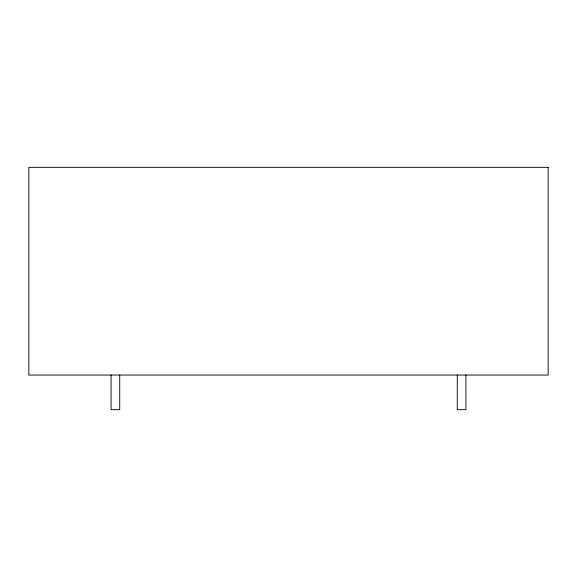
<?xml version="1.0" encoding="UTF-8"?>
<svg xmlns="http://www.w3.org/2000/svg" width="577" height="577" viewBox="0 0 577 577"><rect width="100%" height="100%" fill="white"/><g stroke="black" fill="none" stroke-linecap="round" stroke-linejoin="round"><path stroke-width="0.87" d="M465.92 375.05L465.927 409.67L457.272 409.67L457.294 375.05M119.727 375.05L119.727 409.67L111.072 409.67L111.072 375.05M548.15 167.33L28.85 167.33L28.85 375.05L548.15 375.05L548.15 167.33"/></g></svg>
